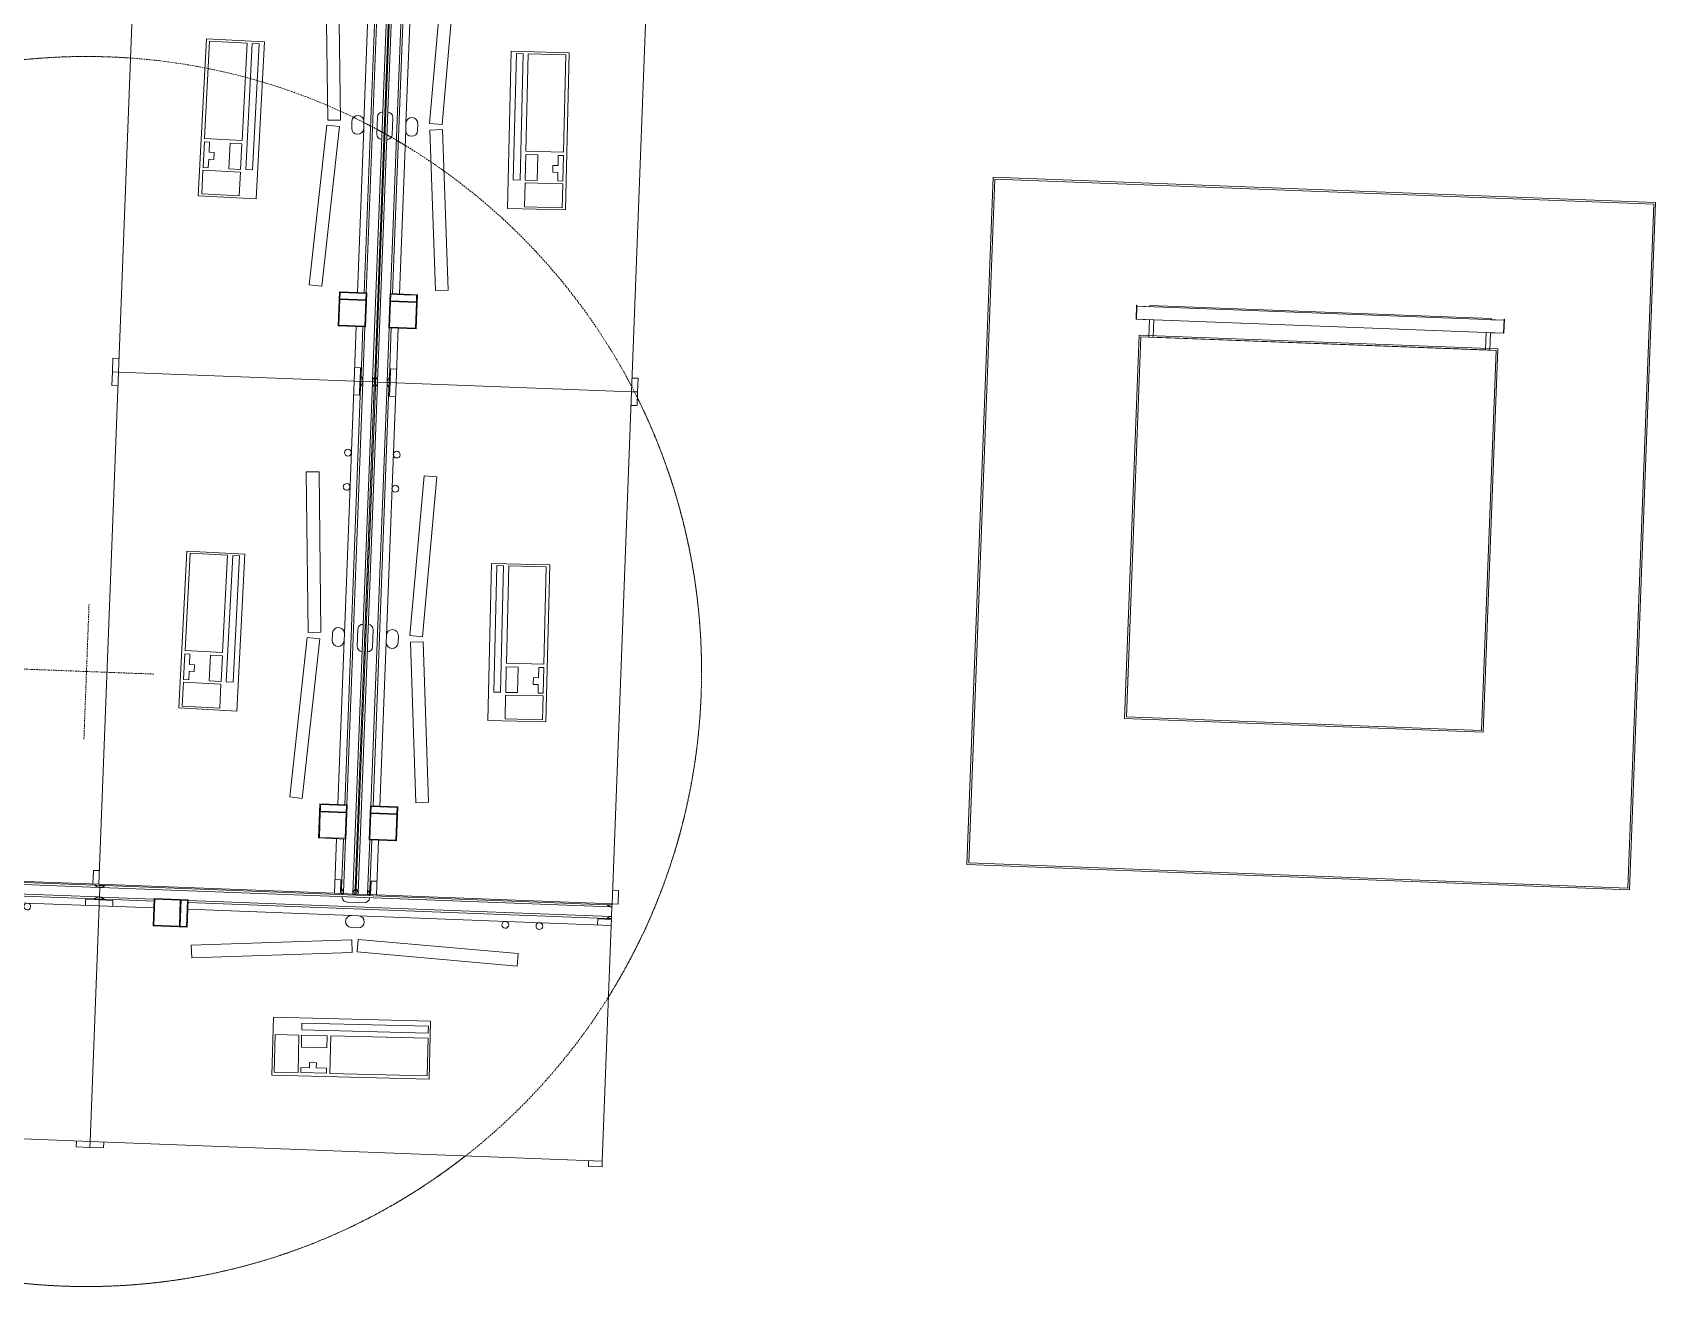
# Model space of a CAD drawing. Header units: millimetres. Extents: x 17567 to 83301, y -4294 to 56331.
# Drawn here: x 71782 to 76532, y 15294 to 19032 of the extents above; entities that cross this region are included whole.
import ezdxf

# ---------------------------------------------------------------- set-up
doc = ezdxf.new("R2010")
doc.units = ezdxf.units.MM
doc.header["$MEASUREMENT"] = 0
doc.linetypes.add('Hidden', pattern=[7.14375, 4.7625, -2.38125])
for name, color, linetype, lineweight in [('E-ELEC-EQPM', 71, 'Continuous', 13), ('E-ELEC-EQPM-HDLN', 91, 'Hidden', 13), ('I-FURN', 40, 'Continuous', 13), ('Q-CASE', 33, 'Continuous', 13), ('Q-SPCQ', 91, 'Continuous', 13)]:
    doc.layers.add(name, color=color, linetype=linetype, lineweight=lineweight)

# ---------------------------------------------------------------- blocks, each defined once
blk = doc.blocks.new('Electrical Equipment_Fixed TV Screen_SCR-002 - SCR- Samsung DM75E 48_ Display-4278073-GA PLAN - LEVEL 11')
at = {"layer": 'E-ELEC-EQPM'}
for p, q in [((-272, 92.3), (-273, 92.3)), ((-273, 92.3), (-273, 50.8)), ((-273, 50.8), (-272, 50.8)), ((-272, 50.8), (-272, 92.3)), ((-272, 50.8), (-272, 88.9)), ((-272, 88.9), (-234, 88.9)), ((-272, 88.9), (803, 88.9)), ((-272, 50.8), (-272, 88.9)), ((803, 88.9), (-272, 88.9)), ((-272, 88.9), (-272, 50.8)), ((-234, 50.8), (-272, 50.8)), ((-221.2, 50.8), (-272, 50.8)), ((-272, 50.8), (803, 50.8)), ((-234, 88.9), (-234, 92.3)), ((-234, 92.3), (764.9, 92.3)), ((-234, 0), (-234, 50.8)), ((-221.2, 0), (-221.2, 50.8)), ((752.2, 50.8), (-221.2, 50.8)), ((752.2, 50.8), (752.2, 0)), ((803, 50.8), (752.2, 50.8)), ((764.9, 92.3), (764.9, 88.9)), ((764.9, 88.9), (803, 88.9)), ((764.9, 50.8), (764.9, 0)), ((803, 50.8), (764.9, 50.8)), ((804, 92.3), (803, 92.3)), ((803, 92.3), (803, 50.8)), ((803, 88.9), (803, 50.8)), ((803, 88.9), (803, 50.8)), ((803, 50.8), (803, 88.9)), ((803, 50.8), (804, 50.8)), ((804, 50.8), (804, 92.3)), ((764.9, 0), (-234, 0)), ((752.2, 0), (-221.2, 0)), ((522.2, 0), (-92.8, 0))]:
    blk.add_line(p, q, dxfattribs=at)
blk = doc.blocks.new('BVN_Joinery_Column Shelving_JO-N-05_option 5 - JO-N-05-9640489-GA PLAN - LEVEL 11')
at = {"layer": 'Q-CASE'}
for p, q in [((-922.8, -1306.5), (-922.8, 706.5)), ((1017.2, 706.5), (-922.8, 706.5)), ((-917.8, 701.5), (-917.8, -1301.5)), ((1012.2, 701.5), (-917.8, 701.5)), ((1012.2, -1301.5), (1012.2, 701.5)), ((1017.2, 706.5), (1017.2, -1306.5)), ((-477.8, -861.5), (-477.8, 261.5)), ((572.2, 261.5), (-477.8, 261.5)), ((-472.8, 256.5), (-472.8, -856.5)), ((-472.8, 256.5), (567.2, 256.5)), ((567.2, -856.5), (567.2, 256.5)), ((572.2, 261.5), (572.2, -861.5)), ((572.2, -861.5), (-477.8, -861.5)), ((-472.8, -856.5), (567.2, -856.5)), ((1017.2, -1306.5), (-922.8, -1306.5)), ((-917.8, -1301.5), (1012.2, -1301.5))]:
    blk.add_line(p, q, dxfattribs=at)
blk = doc.blocks.new('POWER_DATA_DROPPER - POWER_DATA_DROPPER-V149-GA PLAN - LEVEL 11')
at = {"layer": 'E-ELEC-EQPM-HDLN'}
for q in [(0, 200), (-200, 0), (0, -200), (200, 0)]:
    blk.add_line((0, 0), q, dxfattribs=at)
blk.add_circle((0, 0), 1800, dxfattribs=at)
for start, end in [(88.091, 216.9364), (64.6598, 65.3528), (63.4533, 64.0013), (63.1339, 63.2432), (62.4872, 62.9237), (60.9486, 61.6771), (360, 28.5533), (330.3129, 360), (229.8435, 310.1565)]:
    blk.add_arc((0, 0), 1800, start, end, dxfattribs=at)
blk = doc.blocks.new('Workstatio_3 - Workstatio_3-V222-GA PLAN - LEVEL 11')
at = {"layer": 'I-FURN'}
for p, q in [((-705.3, 3), (-705.3, 3.1)), ((-705.3, 0), (-705.3, 1.5)), ((-705.3, 0), (-705.3, -6)), ((-705.3, 0), (-690.3, 0)), ((-690.4, 3.1), (-694.2, 3.1)), ((-694.2, 0), (-690.3, 0)), ((-690.3, 0), (779.7, 0)), ((4.7, 1.5), (4.7, 0)), ((84.7, 0), (84.7, 1.5)), ((783.6, 3.1), (779.8, 3.1)), ((794.7, 3.1), (794.7, 3)), ((794.7, 1.5), (794.7, 0)), ((794.7, -6), (794.7, 0)), ((-705.3, -34), (-705.3, -6)), ((-702.3, -6), (-705.3, -6)), ((-705.3, -34), (-705.3, -40)), ((-705.3, -34), (-702.3, -34)), ((-690.3, -40), (-705.3, -40)), ((-665.3, -42.5), (-705.3, -42.5)), ((-702.3, -6), (791.7, -6)), ((-545.3, -34), (-702.3, -34)), ((-545.1, -40), (-690.3, -40)), ((-665.3, -42.5), (-665.3, -59.9)), ((-445.3, -32.5), (-545.3, -32.5)), ((-545.3, -32.5), (-545.3, -112.5)), ((-543.3, -34.5), (-468.3, -34.5)), ((-543.3, -110.5), (-543.3, -34.5)), ((-468.3, -34.5), (-468.3, -110.5)), ((-466.3, -110.5), (-466.3, -34.5)), ((-466.3, -34.5), (-447.3, -34.5)), ((-461, -34), (-462.5, -34)), ((-447.3, -34.5), (-447.3, -110.5)), ((779.7, -40), (-445.5, -40)), ((-445.3, -112.5), (-445.3, -32.5)), ((791.7, -34), (-445.3, -34)), ((69.7, -21), (19.7, -21)), ((794.7, -42.5), (754.7, -42.5)), ((754.7, -59.9), (754.7, -42.5)), ((779.7, 0), (783.6, 0)), ((779.7, 0), (794.7, 0)), ((794.7, -40), (779.7, -40)), ((794.7, -6), (791.7, -6)), ((791.7, -34), (794.7, -34)), ((794.7, -6), (794.7, -34)), ((794.7, -40), (794.7, -34)), ((794.7, -42.5), (794.7, -59.9)), ((-545.3, -60), (-705.3, -60)), ((-705.3, -60), (-705.3, -750)), ((34.7, -60), (-445.3, -60)), ((54.7, -60), (34.7, -60)), ((794.7, -60), (54.7, -60)), ((794.7, -750), (794.7, -60)), ((-545.3, -112.5), (-445.3, -112.5)), ((-468.3, -110.5), (-543.3, -110.5)), ((-447.3, -110.5), (-466.3, -110.5)), ((37.4, -131), (-431.3, -164.7)), ((34.7, -95), (54.7, -95)), ((37.4, -131), (40.1, -168)), ((56.6, -129), (54.8, -166)), ((526, -152.3), (56.6, -129)), ((-431.3, -164.7), (-428.6, -201.7)), ((-428.6, -201.7), (40.1, -168)), ((54.8, -166), (524.1, -189.4)), ((526, -152.3), (524.1, -189.4)), ((276.9, -359.7), (-183.1, -366.1)), ((-180.7, -536.1), (-183.1, -366.1)), ((276.9, -359.7), (279.2, -529.7)), ((-180.7, -536.1), (279.2, -529.7)), ((-705.3, -750), (794.7, -750)), ((-705.3, -767.5), (-705.3, -750.1)), ((-665.3, -750.1), (-665.3, -767.5)), ((754.7, -767.5), (754.7, -750.1)), ((794.7, -750.1), (794.7, -767.5)), ((-705.3, -767.5), (-665.3, -767.5)), ((754.7, -767.5), (794.7, -767.5))]:
    blk.add_line(p, q, dxfattribs=at)
at = {"layer": 'I-FURN', "flags": 128}
for points in [[(-702.3, -6), (-702.2, -6), (-702.1, -6), (-702, -6), (-701.9, -6), (-701.7, -6), (-701.6, -5.9), (-701.5, -5.9), (-701.2, -5.9), (-701.1, -5.8), (-700.9, -5.8), (-700.7, -5.7), (-700.5, -5.7), (-700.4, -5.6), (-700.1, -5.5), (-699.8, -5.4), (-699.7, -5.4), (-699.5, -5.3), (-699.2, -5.1), (-698.9, -5), (-698.4, -4.8), (-698.1, -4.7), (-698, -4.6), (-697.6, -4.4), (-697.4, -4.3), (-697, -4.1), (-696.6, -3.8), (-696.3, -3.7), (-695.8, -3.4), (-695.2, -3), (-694.8, -2.8), (-694, -2.3), (-693.4, -1.9), (-693, -1.7), (-692.1, -1.2), (-690.3, 0)], [(-690.3, -40), (-692.1, -38.8), (-693, -38.3), (-693.4, -38.1), (-694, -37.7), (-694.8, -37.2), (-695.2, -37), (-695.8, -36.6), (-696.3, -36.3), (-696.6, -36.2), (-697, -35.9), (-697.4, -35.7), (-697.6, -35.6), (-698, -35.4), (-698.1, -35.3), (-698.4, -35.2), (-698.8, -35), (-699, -34.9), (-699.3, -34.8), (-699.5, -34.7), (-699.6, -34.7), (-699.8, -34.6), (-700.1, -34.5), (-700.3, -34.4), (-700.4, -34.4), (-700.6, -34.3), (-700.9, -34.2), (-701.1, -34.2), (-701.2, -34.2), (-701.3, -34.1), (-701.5, -34.1), (-701.7, -34), (-701.8, -34), (-702, -34), (-702, -34), (-702.1, -34), (-702.3, -34)], [(779.7, 0), (781.5, -1.2), (782.4, -1.7), (782.8, -1.9), (783.4, -2.3), (784.2, -2.8), (784.6, -3), (785.2, -3.4), (785.7, -3.7), (786, -3.8), (786.4, -4.1), (786.8, -4.3), (787, -4.4), (787.4, -4.6), (787.5, -4.7), (787.8, -4.8), (788.2, -5), (788.4, -5.1), (788.7, -5.2), (788.9, -5.3), (789, -5.3), (789.2, -5.4), (789.5, -5.5), (789.7, -5.6), (789.8, -5.6), (790, -5.7), (790.3, -5.8), (790.5, -5.8), (790.6, -5.8), (790.7, -5.9), (790.9, -5.9), (791.1, -6), (791.2, -6), (791.4, -6), (791.4, -6), (791.6, -6), (791.7, -6)], [(791.7, -34), (791.6, -34), (791.5, -34), (791.4, -34), (791.3, -34), (791.1, -34), (791, -34.1), (790.9, -34.1), (790.6, -34.1), (790.5, -34.2), (790.3, -34.2), (790.1, -34.3), (789.9, -34.3), (789.8, -34.4), (789.5, -34.5), (789.2, -34.6), (789.1, -34.6), (788.9, -34.7), (788.6, -34.9), (788.3, -35), (787.8, -35.2), (787.5, -35.3), (787.4, -35.4), (787, -35.6), (786.8, -35.7), (786.4, -35.9), (786, -36.2), (785.7, -36.3), (785.2, -36.6), (784.6, -37), (784.2, -37.2), (783.4, -37.7), (782.8, -38.1), (782.4, -38.3), (781.5, -38.8), (779.7, -40)]]:
    blk.add_lwpolyline(points, dxfattribs=at)
at = {"layer": 'I-FURN'}
for centre, radius, start, end in [((19.7, -6), 15, 180, 270), ((69.7, -6), 15, 270, 0), ((34.7, -77.5), 17.5, 90, 270), ((54.7, -77.5), 17.5, 270, 90), ((484.7, -70), 10, 0, 180), ((484.7, -70), 10, 180, 360), ((584.7, -70), 10, 0, 180), ((584.7, -70), 10, 180, 360)]:
    blk.add_arc(centre, radius, start, end, dxfattribs=at)
at = {"layer": 'Q-SPCQ'}
for p, q in [((271, -375.1), (-99, -380.2)), ((271.3, -395.1), (271, -375.1)), ((-176.3, -416.3), (-106.3, -415.3)), ((-176.3, -416.3), (-174.8, -526.3)), ((-106.3, -415.3), (-104.8, -525.3)), ((-99, -380.2), (-98.7, -400.2)), ((-98.7, -400.2), (271.3, -395.1)), ((-23.5, -414.2), (-98.5, -415.2)), ((-98.5, -415.2), (-98, -450.2)), ((-23, -449.2), (-23.5, -414.2)), ((-13.5, -414), (271.5, -410.1)), ((-12, -524), (-13.5, -414)), ((271.5, -410.1), (273, -520.1)), ((-98, -450.2), (-23, -449.2)), ((-97.2, -510.2), (-72.2, -509.8)), ((-97, -525.2), (-97.2, -510.2)), ((-72.4, -494.8), (-52.4, -494.6)), ((-72.2, -509.8), (-72.4, -494.8)), ((-52.4, -494.6), (-52.2, -509.6)), ((-52.2, -509.6), (-22.2, -509.2)), ((-22.2, -509.2), (-22, -524.2)), ((273, -520.1), (-12, -524)), ((-104.8, -525.3), (-174.8, -526.3)), ((-22, -524.2), (-97, -525.2))]:
    blk.add_line(p, q, dxfattribs=at)
blk = doc.blocks.new('Workstatio_3 - Workstatio_3-V261-GA PLAN - LEVEL 11')
at = {"layer": 'I-FURN'}
for p, q in [((-665.3, 767.5), (-705.3, 767.5)), ((-665.3, 767.5), (-665.3, 750.1)), ((794.7, 767.5), (754.7, 767.5)), ((754.7, 750.1), (754.7, 767.5)), ((794.7, 767.5), (794.7, 750.1)), ((794.7, 750), (-705.3, 750)), ((-705.3, 750), (-705.3, 60)), ((794.7, 60), (794.7, 750)), ((-183.1, 366.1), (-180.7, 536.1)), ((279.2, 529.7), (-180.7, 536.1)), ((279.2, 529.7), (276.9, 359.7)), ((-183.1, 366.1), (276.9, 359.7)), ((-431.3, 164.7), (-428.6, 201.7)), ((-428.6, 201.7), (40.1, 168)), ((37.4, 131), (-431.3, 164.7)), ((37.4, 131), (40.1, 168)), ((54.8, 166), (524.1, 189.4)), ((56.6, 129), (54.8, 166)), ((526, 152.3), (56.6, 129)), ((526, 152.3), (524.1, 189.4)), ((-445.3, 112.5), (-545.3, 112.5)), ((-545.3, 112.5), (-545.3, 32.5)), ((-543.3, 34.5), (-543.3, 110.5)), ((-543.3, 110.5), (-468.3, 110.5)), ((-468.3, 110.5), (-468.3, 34.5)), ((-466.3, 34.5), (-466.3, 110.5)), ((-466.3, 110.5), (-447.3, 110.5)), ((-447.3, 110.5), (-447.3, 34.5)), ((-445.3, 32.5), (-445.3, 112.5)), ((54.7, 95), (34.7, 95)), ((-705.3, 60), (-545.3, 60)), ((-665.3, 59.9), (-665.3, 42.5)), ((-445.3, 60), (34.7, 60)), ((34.7, 60), (54.7, 60)), ((54.7, 60), (794.7, 60)), ((754.7, 42.5), (754.7, 59.9)), ((794.7, 59.9), (794.7, 42.5)), ((-705.3, 42.5), (-665.3, 42.5)), ((-705.3, 40), (-705.3, 34)), ((-705.3, 40), (-690.3, 40)), ((-705.3, 6), (-705.3, 34)), ((-702.3, 34), (-705.3, 34)), ((-705.3, 6), (-705.3, 0)), ((-705.3, 6), (-702.3, 6)), ((-702.3, 34), (-545.3, 34)), ((791.7, 6), (-702.3, 6)), ((-690.3, 40), (-545.1, 40)), ((779.7, 0), (-690.3, 0)), ((-545.3, 32.5), (-445.3, 32.5)), ((-468.3, 34.5), (-543.3, 34.5)), ((-447.3, 34.5), (-466.3, 34.5)), ((-462.5, 34), (-461, 34)), ((-445.5, 40), (779.7, 40)), ((-445.3, 34), (791.7, 34)), ((4.7, 0), (4.7, -1.5)), ((19.7, 21), (69.7, 21)), ((754.7, 42.5), (794.7, 42.5)), ((779.7, 40), (794.7, 40)), ((783.6, 0), (779.7, 0)), ((794.7, 0), (779.7, 0)), ((794.7, 34), (791.7, 34)), ((791.7, 6), (794.7, 6)), ((794.7, 34), (794.7, 40)), ((794.7, 34), (794.7, 6)), ((794.7, 0), (794.7, 6)), ((794.7, 0), (794.7, -1.5)), ((-690.3, 0), (-705.3, 0)), ((-705.3, -1.5), (-705.3, 0)), ((-705.3, -3.1), (-705.3, -3)), ((-690.3, 0), (-694.2, 0)), ((-694.2, -3.1), (-690.4, -3.1)), ((84.7, -1.5), (84.7, 0)), ((779.8, -3.1), (783.6, -3.1)), ((794.7, -3), (794.7, -3.1))]:
    blk.add_line(p, q, dxfattribs=at)
at = {"layer": 'I-FURN', "flags": 128}
for points in [[(-702.3, 34), (-702.2, 34), (-702.1, 34), (-702, 34), (-701.9, 34), (-701.7, 34), (-701.6, 34.1), (-701.5, 34.1), (-701.2, 34.1), (-701.1, 34.2), (-700.9, 34.2), (-700.7, 34.3), (-700.5, 34.3), (-700.4, 34.4), (-700.1, 34.5), (-699.8, 34.6), (-699.7, 34.6), (-699.5, 34.7), (-699.2, 34.9), (-698.9, 35), (-698.4, 35.2), (-698.1, 35.3), (-698, 35.4), (-697.6, 35.6), (-697.4, 35.7), (-697, 35.9), (-696.6, 36.2), (-696.3, 36.3), (-695.8, 36.6), (-695.2, 37), (-694.8, 37.2), (-694, 37.7), (-693.4, 38.1), (-693, 38.3), (-692.1, 38.8), (-690.3, 40)], [(-690.3, 0), (-692.1, 1.2), (-693, 1.7), (-693.4, 1.9), (-694, 2.3), (-694.8, 2.8), (-695.2, 3), (-695.8, 3.4), (-696.3, 3.7), (-696.6, 3.8), (-697, 4.1), (-697.4, 4.3), (-697.6, 4.4), (-698, 4.6), (-698.1, 4.7), (-698.4, 4.8), (-698.8, 5), (-699, 5.1), (-699.3, 5.2), (-699.5, 5.3), (-699.6, 5.3), (-699.8, 5.4), (-700.1, 5.5), (-700.3, 5.6), (-700.4, 5.6), (-700.6, 5.7), (-700.9, 5.8), (-701.1, 5.8), (-701.2, 5.8), (-701.3, 5.9), (-701.5, 5.9), (-701.7, 6), (-701.8, 6), (-702, 6), (-702, 6), (-702.1, 6), (-702.3, 6)], [(779.7, 40), (781.5, 38.8), (782.4, 38.3), (782.8, 38.1), (783.4, 37.7), (784.2, 37.2), (784.6, 37), (785.2, 36.6), (785.7, 36.3), (786, 36.2), (786.4, 35.9), (786.8, 35.7), (787, 35.6), (787.4, 35.4), (787.5, 35.3), (787.8, 35.2), (788.2, 35), (788.4, 34.9), (788.7, 34.8), (788.9, 34.7), (789, 34.7), (789.2, 34.6), (789.5, 34.5), (789.7, 34.4), (789.8, 34.4), (790, 34.3), (790.3, 34.2), (790.5, 34.2), (790.6, 34.2), (790.7, 34.1), (790.9, 34.1), (791.1, 34), (791.2, 34), (791.4, 34), (791.4, 34), (791.6, 34), (791.7, 34)], [(791.7, 6), (791.6, 6), (791.5, 6), (791.4, 6), (791.3, 6), (791.1, 6), (791, 5.9), (790.9, 5.9), (790.6, 5.9), (790.5, 5.8), (790.3, 5.8), (790.1, 5.7), (789.9, 5.7), (789.8, 5.6), (789.5, 5.5), (789.2, 5.4), (789.1, 5.4), (788.9, 5.3), (788.6, 5.1), (788.3, 5), (787.8, 4.8), (787.5, 4.7), (787.4, 4.6), (787, 4.4), (786.8, 4.3), (786.4, 4.1), (786, 3.8), (785.7, 3.7), (785.2, 3.4), (784.6, 3), (784.2, 2.8), (783.4, 2.3), (782.8, 1.9), (782.4, 1.7), (781.5, 1.2), (779.7, 0)]]:
    blk.add_lwpolyline(points, dxfattribs=at)
at = {"layer": 'I-FURN'}
for centre, radius, start, end in [((34.7, 77.5), 17.5, 90, 270), ((54.7, 77.5), 17.5, 270, 90), ((484.7, 70), 10, 0, 180), ((484.7, 70), 10, 180, 360), ((584.7, 70), 10, 0, 180), ((584.7, 70), 10, 180, 360), ((19.7, 6), 15, 90, 180), ((69.7, 6), 15, 360, 90)]:
    blk.add_arc(centre, radius, start, end, dxfattribs=at)
at = {"layer": 'Q-SPCQ'}
for p, q in [((-176.3, 416.3), (-174.8, 526.3)), ((-104.8, 525.3), (-174.8, 526.3)), ((-106.3, 415.3), (-104.8, 525.3)), ((-97, 525.2), (-97.2, 510.2)), ((-22, 524.2), (-97, 525.2)), ((-22.2, 509.2), (-22, 524.2)), ((-12, 524), (-13.5, 414)), ((273, 520.1), (-12, 524)), ((-97.2, 510.2), (-72.2, 509.8)), ((-72.2, 509.8), (-72.4, 494.8)), ((-72.4, 494.8), (-52.4, 494.6)), ((-52.4, 494.6), (-52.2, 509.6)), ((-52.2, 509.6), (-22.2, 509.2)), ((271.5, 410.1), (273, 520.1)), ((-98.5, 415.2), (-98, 450.2)), ((-98, 450.2), (-23, 449.2)), ((-23, 449.2), (-23.5, 414.2)), ((-176.3, 416.3), (-106.3, 415.3)), ((-99, 380.2), (-98.7, 400.2)), ((271, 375.1), (-99, 380.2)), ((-98.7, 400.2), (271.3, 395.1)), ((-23.5, 414.2), (-98.5, 415.2)), ((-13.5, 414), (271.5, 410.1)), ((271.3, 395.1), (271, 375.1))]:
    blk.add_line(p, q, dxfattribs=at)
blk = doc.blocks.new('Workstatio_3 - Workstatio_3-10351813-GA PLAN - LEVEL 11')
at = {"layer": 'I-FURN'}
for p, q in [((-665.3, 767.5), (-705.3, 767.5)), ((-705.3, 750.1), (-705.3, 767.5)), ((-665.3, 767.5), (-665.3, 750.1)), ((794.7, 767.5), (754.7, 767.5)), ((754.7, 750.1), (754.7, 767.5)), ((794.7, 767.5), (794.7, 750.1)), ((794.7, 750), (-705.3, 750)), ((-705.3, 750), (-705.3, 60)), ((794.7, 60), (794.7, 750)), ((-183.1, 366.1), (-180.7, 536.1)), ((279.2, 529.7), (-180.7, 536.1)), ((279.2, 529.7), (276.9, 359.7)), ((-183.1, 366.1), (276.9, 359.7)), ((-431.3, 164.7), (-428.6, 201.7)), ((-428.6, 201.7), (40.1, 168)), ((37.4, 131), (-431.3, 164.7)), ((37.4, 131), (40.1, 168)), ((54.8, 166), (524.1, 189.4)), ((56.6, 129), (54.8, 166)), ((526, 152.3), (56.6, 129)), ((526, 152.3), (524.1, 189.4)), ((-445.3, 112.5), (-545.3, 112.5)), ((-545.3, 112.5), (-545.3, 32.5)), ((-543.3, 34.5), (-543.3, 110.5)), ((-543.3, 110.5), (-468.3, 110.5)), ((-468.3, 110.5), (-468.3, 34.5)), ((-466.3, 34.5), (-466.3, 110.5)), ((-466.3, 110.5), (-447.3, 110.5)), ((-447.3, 110.5), (-447.3, 34.5)), ((-445.3, 32.5), (-445.3, 112.5)), ((54.7, 95), (34.7, 95)), ((-705.3, 60), (-545.3, 60)), ((-665.3, 59.9), (-665.3, 42.5)), ((-445.3, 60), (34.7, 60)), ((34.7, 60), (54.7, 60)), ((54.7, 60), (794.7, 60)), ((754.7, 42.5), (754.7, 59.9)), ((794.7, 59.9), (794.7, 42.5)), ((-705.3, 42.5), (-665.3, 42.5)), ((-705.3, 40), (-705.3, 34)), ((-705.3, 40), (-690.3, 40)), ((-705.3, 6), (-705.3, 34)), ((-702.3, 34), (-705.3, 34)), ((-705.3, 6), (-705.3, 0)), ((-705.3, 6), (-702.3, 6)), ((-702.3, 34), (-545.3, 34)), ((791.7, 6), (-702.3, 6)), ((-690.3, 40), (-545.1, 40)), ((779.7, 0), (-690.3, 0)), ((-545.3, 32.5), (-445.3, 32.5)), ((-468.3, 34.5), (-543.3, 34.5)), ((-447.3, 34.5), (-466.3, 34.5)), ((-462.5, 34), (-461, 34)), ((-445.5, 40), (779.7, 40)), ((-445.3, 34), (791.7, 34)), ((4.7, 0), (4.7, -1.5)), ((19.7, 21), (69.7, 21)), ((754.7, 42.5), (794.7, 42.5)), ((779.7, 40), (794.7, 40)), ((783.6, 0), (779.7, 0)), ((794.7, 0), (779.7, 0)), ((794.7, 34), (791.7, 34)), ((791.7, 6), (794.7, 6)), ((794.7, 34), (794.7, 40)), ((794.7, 34), (794.7, 6)), ((794.7, 0), (794.7, 6)), ((794.7, 0), (794.7, -1.5)), ((-690.3, 0), (-705.3, 0)), ((-705.3, -1.5), (-705.3, 0)), ((-705.3, -3.1), (-705.3, -3)), ((-690.3, 0), (-694.2, 0)), ((-694.2, -3.1), (-690.4, -3.1)), ((84.7, -1.5), (84.7, 0)), ((779.8, -3.1), (783.6, -3.1)), ((794.7, -3), (794.7, -3.1))]:
    blk.add_line(p, q, dxfattribs=at)
at = {"layer": 'I-FURN', "flags": 128}
for points in [[(-702.3, 34), (-702.2, 34), (-702.1, 34), (-702, 34), (-701.9, 34), (-701.7, 34), (-701.6, 34.1), (-701.5, 34.1), (-701.2, 34.1), (-701.1, 34.2), (-700.9, 34.2), (-700.7, 34.3), (-700.5, 34.3), (-700.4, 34.4), (-700.1, 34.5), (-699.8, 34.6), (-699.7, 34.6), (-699.5, 34.7), (-699.2, 34.9), (-698.9, 35), (-698.4, 35.2), (-698.1, 35.3), (-698, 35.4), (-697.6, 35.6), (-697.4, 35.7), (-697, 35.9), (-696.6, 36.2), (-696.3, 36.3), (-695.8, 36.6), (-695.2, 37), (-694.8, 37.2), (-694, 37.7), (-693.4, 38.1), (-693, 38.3), (-692.1, 38.8), (-690.3, 40)], [(-690.3, 0), (-692.1, 1.2), (-693, 1.7), (-693.4, 1.9), (-694, 2.3), (-694.8, 2.8), (-695.2, 3), (-695.8, 3.4), (-696.3, 3.7), (-696.6, 3.8), (-697, 4.1), (-697.4, 4.3), (-697.6, 4.4), (-698, 4.6), (-698.1, 4.7), (-698.4, 4.8), (-698.8, 5), (-699, 5.1), (-699.3, 5.2), (-699.5, 5.3), (-699.6, 5.3), (-699.8, 5.4), (-700.1, 5.5), (-700.3, 5.6), (-700.4, 5.6), (-700.6, 5.7), (-700.9, 5.8), (-701.1, 5.8), (-701.2, 5.8), (-701.3, 5.9), (-701.5, 5.9), (-701.7, 6), (-701.8, 6), (-702, 6), (-702, 6), (-702.1, 6), (-702.3, 6)], [(779.7, 40), (781.5, 38.8), (782.4, 38.3), (782.8, 38.1), (783.4, 37.7), (784.2, 37.2), (784.6, 37), (785.2, 36.6), (785.7, 36.3), (786, 36.2), (786.4, 35.9), (786.8, 35.7), (787, 35.6), (787.4, 35.4), (787.5, 35.3), (787.8, 35.2), (788.2, 35), (788.4, 34.9), (788.7, 34.8), (788.9, 34.7), (789, 34.7), (789.2, 34.6), (789.5, 34.5), (789.7, 34.4), (789.8, 34.4), (790, 34.3), (790.3, 34.2), (790.5, 34.2), (790.6, 34.2), (790.7, 34.1), (790.9, 34.1), (791.1, 34), (791.2, 34), (791.4, 34), (791.4, 34), (791.6, 34), (791.7, 34)], [(791.7, 6), (791.6, 6), (791.5, 6), (791.4, 6), (791.3, 6), (791.1, 6), (791, 5.9), (790.9, 5.9), (790.6, 5.9), (790.5, 5.8), (790.3, 5.8), (790.1, 5.7), (789.9, 5.7), (789.8, 5.6), (789.5, 5.5), (789.2, 5.4), (789.1, 5.4), (788.9, 5.3), (788.6, 5.1), (788.3, 5), (787.8, 4.8), (787.5, 4.7), (787.4, 4.6), (787, 4.4), (786.8, 4.3), (786.4, 4.1), (786, 3.8), (785.7, 3.7), (785.2, 3.4), (784.6, 3), (784.2, 2.8), (783.4, 2.3), (782.8, 1.9), (782.4, 1.7), (781.5, 1.2), (779.7, 0)]]:
    blk.add_lwpolyline(points, dxfattribs=at)
at = {"layer": 'I-FURN'}
for centre, radius, start, end in [((34.7, 77.5), 17.5, 90, 270), ((54.7, 77.5), 17.5, 270, 90), ((484.7, 70), 10, 0, 180), ((484.7, 70), 10, 180, 360), ((584.7, 70), 10, 0, 180), ((584.7, 70), 10, 180, 360), ((19.7, 6), 15, 90, 180), ((69.7, 6), 15, 360, 90)]:
    blk.add_arc(centre, radius, start, end, dxfattribs=at)
at = {"layer": 'Q-SPCQ'}
for p, q in [((-176.3, 416.3), (-174.8, 526.3)), ((-104.8, 525.3), (-174.8, 526.3)), ((-106.3, 415.3), (-104.8, 525.3)), ((-97, 525.2), (-97.2, 510.2)), ((-22, 524.2), (-97, 525.2)), ((-22.2, 509.2), (-22, 524.2)), ((-12, 524), (-13.5, 414)), ((273, 520.1), (-12, 524)), ((-97.2, 510.2), (-72.2, 509.8)), ((-72.2, 509.8), (-72.4, 494.8)), ((-72.4, 494.8), (-52.4, 494.6)), ((-52.4, 494.6), (-52.2, 509.6)), ((-52.2, 509.6), (-22.2, 509.2)), ((271.5, 410.1), (273, 520.1)), ((-98.5, 415.2), (-98, 450.2)), ((-98, 450.2), (-23, 449.2)), ((-23, 449.2), (-23.5, 414.2)), ((-176.3, 416.3), (-106.3, 415.3)), ((-99, 380.2), (-98.7, 400.2)), ((271, 375.1), (-99, 380.2)), ((-98.7, 400.2), (271.3, 395.1)), ((-23.5, 414.2), (-98.5, 415.2)), ((-13.5, 414), (271.5, 410.1)), ((271.3, 395.1), (271, 375.1))]:
    blk.add_line(p, q, dxfattribs=at)
blk = doc.blocks.new('Workstatio_3 - Workstatio_3-V262-GA PLAN - LEVEL 11')
at = {"layer": 'I-FURN'}
for p, q in [((-705.3, 0), (-705.3, 3.1)), ((-705.3, 0), (-705.3, -6)), ((-705.3, 0), (-690.3, 0)), ((-694.2, 0), (-690.3, 0)), ((-690.3, 0), (779.7, 0)), ((4.7, 3.1), (-18.3, 3.1)), ((4.7, 3.1), (4.7, 0)), ((104.7, 3.1), (84.7, 3.1)), ((84.7, 0), (84.7, 3.1)), ((794.7, 3.1), (794.7, 0)), ((794.7, -6), (794.7, 0)), ((-705.3, -34), (-705.3, -6)), ((-702.3, -6), (-705.3, -6)), ((-705.3, -34), (-705.3, -40)), ((-705.3, -34), (-702.3, -34)), ((-690.3, -40), (-705.3, -40)), ((-665.3, -42.5), (-705.3, -42.5)), ((-702.3, -6), (791.7, -6)), ((-545.3, -34), (-702.3, -34)), ((-545.1, -40), (-690.3, -40)), ((-665.3, -42.5), (-665.3, -59.9)), ((-445.3, -32.5), (-545.3, -32.5)), ((-545.3, -32.5), (-545.3, -112.5)), ((-543.3, -34.5), (-468.3, -34.5)), ((-543.3, -110.5), (-543.3, -34.5)), ((-468.3, -34.5), (-468.3, -110.5)), ((-466.3, -110.5), (-466.3, -34.5)), ((-466.3, -34.5), (-447.3, -34.5)), ((-461, -34), (-462.5, -34)), ((-447.3, -34.5), (-447.3, -110.5)), ((779.7, -40), (-445.5, -40)), ((-445.3, -112.5), (-445.3, -32.5)), ((791.7, -34), (-445.3, -34)), ((69.7, -21), (19.7, -21)), ((794.7, -42.5), (754.7, -42.5)), ((754.7, -59.9), (754.7, -42.5)), ((779.7, 0), (783.6, 0)), ((779.7, 0), (794.7, 0)), ((794.7, -40), (779.7, -40)), ((794.7, -6), (791.7, -6)), ((791.7, -34), (794.7, -34)), ((794.7, -6), (794.7, -34)), ((794.7, -40), (794.7, -34)), ((794.7, -42.5), (794.7, -59.9)), ((-545.3, -60), (-705.3, -60)), ((-705.3, -60), (-705.3, -750)), ((34.7, -60), (-445.3, -60)), ((54.7, -60), (34.7, -60)), ((794.7, -60), (54.7, -60)), ((794.7, -750), (794.7, -60)), ((-545.3, -112.5), (-445.3, -112.5)), ((-468.3, -110.5), (-543.3, -110.5)), ((-447.3, -110.5), (-466.3, -110.5)), ((37.4, -131), (-431.3, -164.7)), ((34.7, -95), (54.7, -95)), ((37.4, -131), (40.1, -168)), ((56.6, -129), (54.8, -166)), ((526, -152.3), (56.6, -129)), ((-431.3, -164.7), (-428.6, -201.7)), ((-428.6, -201.7), (40.1, -168)), ((54.8, -166), (524.1, -189.4)), ((526, -152.3), (524.1, -189.4)), ((276.9, -359.7), (-183.1, -366.1)), ((-180.7, -536.1), (-183.1, -366.1)), ((276.9, -359.7), (279.2, -529.7)), ((-180.7, -536.1), (279.2, -529.7)), ((-705.3, -750), (794.7, -750)), ((-705.3, -767.5), (-705.3, -750.1)), ((-665.3, -750.1), (-665.3, -767.5)), ((754.7, -767.5), (754.7, -750.1)), ((794.7, -750.1), (794.7, -767.5)), ((-705.3, -767.5), (-665.3, -767.5)), ((754.7, -767.5), (794.7, -767.5))]:
    blk.add_line(p, q, dxfattribs=at)
at = {"layer": 'I-FURN', "flags": 128}
for points in [[(-702.3, -6), (-702.2, -6), (-702.1, -6), (-702, -6), (-701.9, -6), (-701.7, -6), (-701.6, -5.9), (-701.5, -5.9), (-701.2, -5.9), (-701.1, -5.8), (-700.9, -5.8), (-700.7, -5.7), (-700.5, -5.7), (-700.4, -5.6), (-700.1, -5.5), (-699.8, -5.4), (-699.7, -5.4), (-699.5, -5.3), (-699.2, -5.1), (-698.9, -5), (-698.4, -4.8), (-698.1, -4.7), (-698, -4.6), (-697.6, -4.4), (-697.4, -4.3), (-697, -4.1), (-696.6, -3.8), (-696.3, -3.7), (-695.8, -3.4), (-695.2, -3), (-694.8, -2.8), (-694, -2.3), (-693.4, -1.9), (-693, -1.7), (-692.1, -1.2), (-690.3, 0)], [(-690.3, -40), (-692.1, -38.8), (-693, -38.3), (-693.4, -38.1), (-694, -37.7), (-694.8, -37.2), (-695.2, -37), (-695.8, -36.6), (-696.3, -36.3), (-696.6, -36.2), (-697, -35.9), (-697.4, -35.7), (-697.6, -35.6), (-698, -35.4), (-698.1, -35.3), (-698.4, -35.2), (-698.8, -35), (-699, -34.9), (-699.3, -34.8), (-699.5, -34.7), (-699.6, -34.7), (-699.8, -34.6), (-700.1, -34.5), (-700.3, -34.4), (-700.4, -34.4), (-700.6, -34.3), (-700.9, -34.2), (-701.1, -34.2), (-701.2, -34.2), (-701.3, -34.1), (-701.5, -34.1), (-701.7, -34), (-701.8, -34), (-702, -34), (-702, -34), (-702.1, -34), (-702.3, -34)], [(779.7, 0), (781.5, -1.2), (782.4, -1.7), (782.8, -1.9), (783.4, -2.3), (784.2, -2.8), (784.6, -3), (785.2, -3.4), (785.7, -3.7), (786, -3.8), (786.4, -4.1), (786.8, -4.3), (787, -4.4), (787.4, -4.6), (787.5, -4.7), (787.8, -4.8), (788.2, -5), (788.4, -5.1), (788.7, -5.2), (788.9, -5.3), (789, -5.3), (789.2, -5.4), (789.5, -5.5), (789.7, -5.6), (789.8, -5.6), (790, -5.7), (790.3, -5.8), (790.5, -5.8), (790.6, -5.8), (790.7, -5.9), (790.9, -5.9), (791.1, -6), (791.2, -6), (791.4, -6), (791.4, -6), (791.6, -6), (791.7, -6)], [(791.7, -34), (791.6, -34), (791.5, -34), (791.4, -34), (791.3, -34), (791.1, -34), (791, -34.1), (790.9, -34.1), (790.6, -34.1), (790.5, -34.2), (790.3, -34.2), (790.1, -34.3), (789.9, -34.3), (789.8, -34.4), (789.5, -34.5), (789.2, -34.6), (789.1, -34.6), (788.9, -34.7), (788.6, -34.9), (788.3, -35), (787.8, -35.2), (787.5, -35.3), (787.4, -35.4), (787, -35.6), (786.8, -35.7), (786.4, -35.9), (786, -36.2), (785.7, -36.3), (785.2, -36.6), (784.6, -37), (784.2, -37.2), (783.4, -37.7), (782.8, -38.1), (782.4, -38.3), (781.5, -38.8), (779.7, -40)]]:
    blk.add_lwpolyline(points, dxfattribs=at)
at = {"layer": 'I-FURN'}
for centre, radius, start, end in [((19.7, -6), 15, 180, 270), ((69.7, -6), 15, 270, 0), ((34.7, -77.5), 17.5, 90, 270), ((54.7, -77.5), 17.5, 270, 90), ((484.7, -70), 10, 0, 180), ((484.7, -70), 10, 180, 360), ((584.7, -70), 10, 0, 180), ((584.7, -70), 10, 180, 360)]:
    blk.add_arc(centre, radius, start, end, dxfattribs=at)
at = {"layer": 'Q-SPCQ'}
for p, q in [((271, -375.1), (-99, -380.2)), ((271.3, -395.1), (271, -375.1)), ((-176.3, -416.3), (-106.3, -415.3)), ((-176.3, -416.3), (-174.8, -526.3)), ((-106.3, -415.3), (-104.8, -525.3)), ((-99, -380.2), (-98.7, -400.2)), ((-98.7, -400.2), (271.3, -395.1)), ((-23.5, -414.2), (-98.5, -415.2)), ((-98.5, -415.2), (-98, -450.2)), ((-23, -449.2), (-23.5, -414.2)), ((-13.5, -414), (271.5, -410.1)), ((-12, -524), (-13.5, -414)), ((271.5, -410.1), (273, -520.1)), ((-98, -450.2), (-23, -449.2)), ((-97.2, -510.2), (-72.2, -509.8)), ((-97, -525.2), (-97.2, -510.2)), ((-72.4, -494.8), (-52.4, -494.6)), ((-72.2, -509.8), (-72.4, -494.8)), ((-52.4, -494.6), (-52.2, -509.6)), ((-52.2, -509.6), (-22.2, -509.2)), ((-22.2, -509.2), (-22, -524.2)), ((273, -520.1), (-12, -524)), ((-104.8, -525.3), (-174.8, -526.3)), ((-22, -524.2), (-97, -525.2))]:
    blk.add_line(p, q, dxfattribs=at)
blk = doc.blocks.new('Workstatio_3 - Workstatio_3-V263-GA PLAN - LEVEL 11')
at = {"layer": 'I-FURN'}
for p, q in [((4.7, 3.1), (-705.3, 3.1)), ((-705.3, 0), (-705.3, 3.1)), ((-705.3, 0), (-705.3, -6)), ((-705.3, 0), (-690.3, 0)), ((-694.2, 0), (-690.3, 0)), ((-690.3, 0), (779.7, 0)), ((4.7, 3.1), (4.7, 0)), ((791.7, 3.1), (84.7, 3.1)), ((84.7, 0), (84.7, 3.1)), ((794.7, 3.1), (794.7, 0)), ((794.7, -6), (794.7, 0)), ((-705.3, -34), (-705.3, -6)), ((-702.3, -6), (-705.3, -6)), ((-705.3, -34), (-705.3, -40)), ((-705.3, -34), (-702.3, -34)), ((-690.3, -40), (-705.3, -40)), ((-665.3, -42.5), (-705.3, -42.5)), ((-705.3, -59.9), (-705.3, -42.5)), ((-702.3, -6), (791.7, -6)), ((-545.3, -34), (-702.3, -34)), ((-545.1, -40), (-690.3, -40)), ((-665.3, -42.5), (-665.3, -59.9)), ((-445.3, -32.5), (-545.3, -32.5)), ((-545.3, -32.5), (-545.3, -112.5)), ((-543.3, -34.5), (-468.3, -34.5)), ((-543.3, -110.5), (-543.3, -34.5)), ((-468.3, -34.5), (-468.3, -110.5)), ((-466.3, -110.5), (-466.3, -34.5)), ((-466.3, -34.5), (-447.3, -34.5)), ((-461, -34), (-462.5, -34)), ((-447.3, -34.5), (-447.3, -110.5)), ((779.7, -40), (-445.5, -40)), ((-445.3, -112.5), (-445.3, -32.5)), ((791.7, -34), (-445.3, -34)), ((69.7, -21), (19.7, -21)), ((794.7, -42.5), (754.7, -42.5)), ((754.7, -59.9), (754.7, -42.5)), ((779.7, 0), (783.6, 0)), ((779.7, 0), (794.7, 0)), ((794.7, -40), (779.7, -40)), ((794.7, -6), (791.7, -6)), ((791.7, -34), (794.7, -34)), ((794.7, -6), (794.7, -34)), ((794.7, -40), (794.7, -34)), ((794.7, -42.5), (794.7, -59.9)), ((-545.3, -60), (-705.3, -60)), ((-705.3, -60), (-705.3, -750)), ((34.7, -60), (-445.3, -60)), ((54.7, -60), (34.7, -60)), ((794.7, -60), (54.7, -60)), ((794.7, -750), (794.7, -60)), ((-545.3, -112.5), (-445.3, -112.5)), ((-468.3, -110.5), (-543.3, -110.5)), ((-447.3, -110.5), (-466.3, -110.5)), ((37.4, -131), (-431.3, -164.7)), ((34.7, -95), (54.7, -95)), ((37.4, -131), (40.1, -168)), ((56.6, -129), (54.8, -166)), ((526, -152.3), (56.6, -129)), ((-431.3, -164.7), (-428.6, -201.7)), ((-428.6, -201.7), (40.1, -168)), ((54.8, -166), (524.1, -189.4)), ((526, -152.3), (524.1, -189.4)), ((276.9, -359.7), (-183.1, -366.1)), ((-180.7, -536.1), (-183.1, -366.1)), ((276.9, -359.7), (279.2, -529.7)), ((-180.7, -536.1), (279.2, -529.7)), ((-705.3, -750), (794.7, -750)), ((-705.3, -767.5), (-705.3, -750.1)), ((-665.3, -750.1), (-665.3, -767.5)), ((754.7, -767.5), (754.7, -750.1)), ((794.7, -750.1), (794.7, -767.5)), ((-705.3, -767.5), (-665.3, -767.5)), ((754.7, -767.5), (794.7, -767.5))]:
    blk.add_line(p, q, dxfattribs=at)
at = {"layer": 'I-FURN', "flags": 128}
for points in [[(-702.3, -6), (-702.2, -6), (-702.1, -6), (-702, -6), (-701.9, -6), (-701.7, -6), (-701.6, -5.9), (-701.5, -5.9), (-701.2, -5.9), (-701.1, -5.8), (-700.9, -5.8), (-700.7, -5.7), (-700.5, -5.7), (-700.4, -5.6), (-700.1, -5.5), (-699.8, -5.4), (-699.7, -5.4), (-699.5, -5.3), (-699.2, -5.1), (-698.9, -5), (-698.4, -4.8), (-698.1, -4.7), (-698, -4.6), (-697.6, -4.4), (-697.4, -4.3), (-697, -4.1), (-696.6, -3.8), (-696.3, -3.7), (-695.8, -3.4), (-695.2, -3), (-694.8, -2.8), (-694, -2.3), (-693.4, -1.9), (-693, -1.7), (-692.1, -1.2), (-690.3, 0)], [(-690.3, -40), (-692.1, -38.8), (-693, -38.3), (-693.4, -38.1), (-694, -37.7), (-694.8, -37.2), (-695.2, -37), (-695.8, -36.6), (-696.3, -36.3), (-696.6, -36.2), (-697, -35.9), (-697.4, -35.7), (-697.6, -35.6), (-698, -35.4), (-698.1, -35.3), (-698.4, -35.2), (-698.8, -35), (-699, -34.9), (-699.3, -34.8), (-699.5, -34.7), (-699.6, -34.7), (-699.8, -34.6), (-700.1, -34.5), (-700.3, -34.4), (-700.4, -34.4), (-700.6, -34.3), (-700.9, -34.2), (-701.1, -34.2), (-701.2, -34.2), (-701.3, -34.1), (-701.5, -34.1), (-701.7, -34), (-701.8, -34), (-702, -34), (-702, -34), (-702.1, -34), (-702.3, -34)], [(779.7, 0), (781.5, -1.2), (782.4, -1.7), (782.8, -1.9), (783.4, -2.3), (784.2, -2.8), (784.6, -3), (785.2, -3.4), (785.7, -3.7), (786, -3.8), (786.4, -4.1), (786.8, -4.3), (787, -4.4), (787.4, -4.6), (787.5, -4.7), (787.8, -4.8), (788.2, -5), (788.4, -5.1), (788.7, -5.2), (788.9, -5.3), (789, -5.3), (789.2, -5.4), (789.5, -5.5), (789.7, -5.6), (789.8, -5.6), (790, -5.7), (790.3, -5.8), (790.5, -5.8), (790.6, -5.8), (790.7, -5.9), (790.9, -5.9), (791.1, -6), (791.2, -6), (791.4, -6), (791.4, -6), (791.6, -6), (791.7, -6)], [(791.7, -34), (791.6, -34), (791.5, -34), (791.4, -34), (791.3, -34), (791.1, -34), (791, -34.1), (790.9, -34.1), (790.6, -34.1), (790.5, -34.2), (790.3, -34.2), (790.1, -34.3), (789.9, -34.3), (789.8, -34.4), (789.5, -34.5), (789.2, -34.6), (789.1, -34.6), (788.9, -34.7), (788.6, -34.9), (788.3, -35), (787.8, -35.2), (787.5, -35.3), (787.4, -35.4), (787, -35.6), (786.8, -35.7), (786.4, -35.9), (786, -36.2), (785.7, -36.3), (785.2, -36.6), (784.6, -37), (784.2, -37.2), (783.4, -37.7), (782.8, -38.1), (782.4, -38.3), (781.5, -38.8), (779.7, -40)]]:
    blk.add_lwpolyline(points, dxfattribs=at)
at = {"layer": 'I-FURN'}
for centre, radius, start, end in [((19.7, -6), 15, 180, 270), ((69.7, -6), 15, 270, 0), ((34.7, -77.5), 17.5, 90, 270), ((54.7, -77.5), 17.5, 270, 90), ((484.7, -70), 10, 0, 180), ((484.7, -70), 10, 180, 360), ((584.7, -70), 10, 0, 180), ((584.7, -70), 10, 180, 360)]:
    blk.add_arc(centre, radius, start, end, dxfattribs=at)
at = {"layer": 'Q-SPCQ'}
for p, q in [((271, -375.1), (-99, -380.2)), ((271.3, -395.1), (271, -375.1)), ((-176.3, -416.3), (-106.3, -415.3)), ((-176.3, -416.3), (-174.8, -526.3)), ((-106.3, -415.3), (-104.8, -525.3)), ((-99, -380.2), (-98.7, -400.2)), ((-98.7, -400.2), (271.3, -395.1)), ((-23.5, -414.2), (-98.5, -415.2)), ((-98.5, -415.2), (-98, -450.2)), ((-23, -449.2), (-23.5, -414.2)), ((-13.5, -414), (271.5, -410.1)), ((-12, -524), (-13.5, -414)), ((271.5, -410.1), (273, -520.1)), ((-98, -450.2), (-23, -449.2)), ((-97.2, -510.2), (-72.2, -509.8)), ((-97, -525.2), (-97.2, -510.2)), ((-72.4, -494.8), (-52.4, -494.6)), ((-72.2, -509.8), (-72.4, -494.8)), ((-52.4, -494.6), (-52.2, -509.6)), ((-52.2, -509.6), (-22.2, -509.2)), ((-22.2, -509.2), (-22, -524.2)), ((273, -520.1), (-12, -524)), ((-104.8, -525.3), (-174.8, -526.3)), ((-22, -524.2), (-97, -525.2))]:
    blk.add_line(p, q, dxfattribs=at)

msp = doc.modelspace()

# ---------------------------------------------------------------- block references
at = {"layer": 'E-ELEC-EQPM', "rotation": 357.816525054261}
for name, p in [('POWER_DATA_DROPPER - POWER_DATA_DROPPER-V149-GA PLAN - LEVEL 11', (71940.3, 17161.8)), ('Electrical Equipment_Fixed TV Screen_SCR-002 - SCR- Samsung DM75E 48_ Display-4278073-GA PLAN - LEVEL 11', (75282.8, 18131.7))]:
    msp.add_blockref(name, p, dxfattribs=at)
at = {"layer": 'I-FURN'}
for name, p, rotation in [('Workstatio_3 - Workstatio_3-10351813-GA PLAN - LEVEL 11', (72810.1, 18714.1), 87.81652505425978), ('Workstatio_3 - Workstatio_3-V222-GA PLAN - LEVEL 11', (72813.1, 18714), 87.81652505425981), ('Workstatio_3 - Workstatio_3-V261-GA PLAN - LEVEL 11', (72752.9, 17215.2), 87.81652505425978), ('Workstatio_3 - Workstatio_3-V222-GA PLAN - LEVEL 11', (72755.9, 17215.1), 87.81652505425981), ('Workstatio_3 - Workstatio_3-V263-GA PLAN - LEVEL 11', (71185.3, 16566.1), 357.816525054261), ('Workstatio_3 - Workstatio_3-V262-GA PLAN - LEVEL 11', (72684.2, 16508.9), 357.816525054261)]:
    msp.add_blockref(name, p, dxfattribs=dict(at, rotation=rotation))
at = {"layer": 'Q-CASE', "rotation": 357.816525054261}
msp.add_blockref('BVN_Joinery_Column Shelving_JO-N-05_option 5 - JO-N-05-9640489-GA PLAN - LEVEL 11', (75488.7, 17867.1), dxfattribs=at)

doc.saveas('drawing.dxf')
